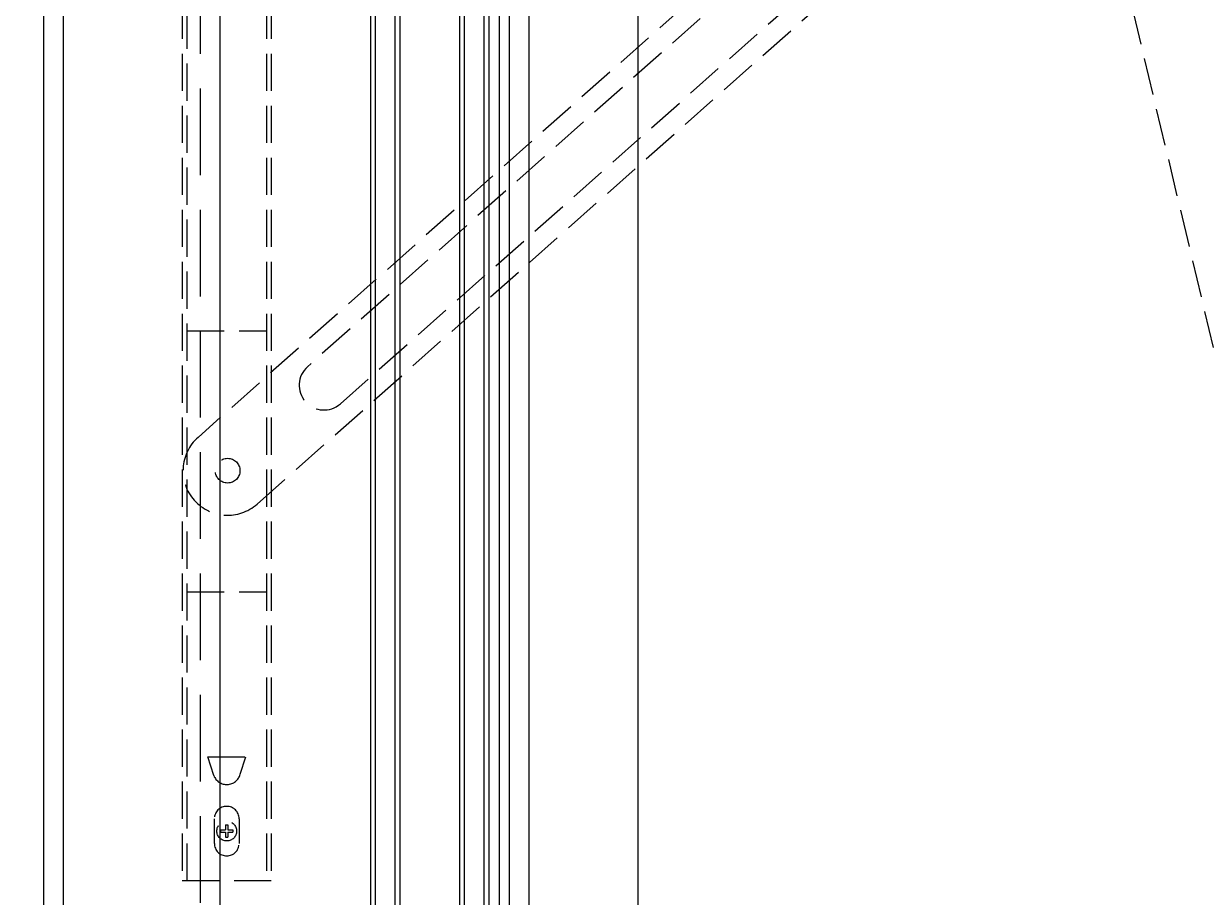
# Model space of a CAD drawing. Extents: x 220580 to 2027826, y -309201 to 71987.
# Drawn here: x 344722.6 to 344961.4, y -163915.7 to -163739.3 of the extents above; entities that cross this region are included whole.
import ezdxf
from ezdxf.xclip import XClip

# ---------------------------------------------------------------- set-up
doc = ezdxf.new("R2010")
doc.units = 0
doc.linetypes.add('ZN-DASH', pattern=[0.35, 0.25, -0.1])
for name, color, linetype in [('!ZN1-填充-8', 8, 'Continuous'), ('!ZN1-标注-173', 173, 'Continuous'), ('!ZN3-玻璃幕墙-4', 4, 'Continuous'), ('!ZN4-辅助材料-1', 1, 'Continuous'), ('!ZN5-钢材投影-40', 40, 'Continuous'), ('!ZN5-铝材投影-112', 112, 'Continuous'), ('!ZN6-虚线-8', 8, 'ZN-DASH'), ('4玻璃幕墙', 4, 'Continuous')]:
    doc.layers.add(name, color=color, linetype=linetype)

# ---------------------------------------------------------------- blocks, each defined once
blk = doc.blocks.new('*U261')
at = {"layer": '!ZN1-填充-8'}
for p, q in [((0, 23), (511.5, 23)), ((0, 19), (511.5, 19)), ((0, 5), (511.5, 5)), ((0, 1), (511.5, 1))]:
    blk.add_line(p, q, dxfattribs=at)
at = {"layer": '!ZN3-玻璃幕墙-4'}
for points in [[(511.5, 24), (1, 24), (0, 23), (0, 19), (1, 18), (511.5, 18)], [(511.5, 6), (1, 6), (0, 5), (0, 1), (1, 0), (511.5, 0)]]:
    blk.add_lwpolyline(points, dxfattribs=at)
blk = doc.blocks.new('风撑')
at = {"layer": '!ZN4-辅助材料-1', "linetype": 'ZN-DASH', "ltscale": 30}
for p, q in [((-9, 356), (-9, 0)), ((-8, 0), (-8, 356)), ((8, 356), (8, 0)), ((9, 356), (9, 0)), ((-8, 111.01), (8, 111.01)), ((-8, 58.32), (8, 58.32)), ((-3.85, 25), (3.85, 25)), ((-2.62, 21.2), (-3.85, 25)), ((2.71, 21.47), (3.85, 25)), ((-1.25, 10.25), (-1.25, 9.75)), ((-1.25, 10.25), (-0.25, 10.25)), ((-1.25, 9.75), (-0.25, 9.75)), ((-0.25, 11.25), (0.25, 11.25)), ((-0.25, 11.25), (-0.25, 10.25)), ((-0.25, 9.75), (-0.25, 8.75)), ((0.25, 11.25), (0.25, 10.25)), ((0.25, 10.25), (1.25, 10.25)), ((0.25, 9.75), (1.25, 9.75)), ((0.25, 9.75), (0.25, 8.75)), ((1.25, 10.25), (1.25, 9.75)), ((-0.25, 8.75), (0.25, 8.75)), ((-9, 0), (9, 0))]:
    blk.add_line(p, q, dxfattribs=at)
blk.add_lwpolyline([(187.26, 260.83), (-5.8, 89.52, 1), (6.15, 76.06), (192, 240.97)], format="xyb", dxfattribs=at)
for points in [[(22.94, 96.31), (180.77, 236.35, 1), (174.13, 243.83), (16.3, 103.79, 1)], [(-2.5, 12.5, -1), (2.5, 12.5), (2.5, 7.5, -1), (-2.5, 7.5)]]:
    blk.add_lwpolyline(points, format="xyb", close=True, dxfattribs=at)
for centre, radius in [((0.17, 82.79), 2.5), ((0, 10), 2)]:
    blk.add_circle(centre, radius, dxfattribs=at)
blk.add_arc((0, 22.2), 2.8, 200.9379, 344.9379, dxfattribs=at)
blk = doc.blocks.new('20201207134444修')
at = {"layer": '!ZN1-填充-8', "linetype": 'ZN-DASH', "ltscale": 30}
blk.add_line((-109.14, 446.32), (-5.92, 14.01), dxfattribs=at)
blk = doc.blocks.new('20200306093546', base_point=(29869.44, 42689.6))
at = {"layer": '!ZN1-填充-8'}
h = blk.add_hatch(dxfattribs=at)
h.set_pattern_fill('ANSI36', color=256, angle=-270, style=0)
h.set_pattern_definition([(135, (29867.4445, 42689.1023), (-3.086963, 0.841899), [3.96875, -0.79375, 0, -0.79375])])
edge = h.paths.add_edge_path()
edge.add_line((29867.44, 42689.1), (29867.44, 42693.6))
edge.add_arc((29867.94, 42689.1), 0.5, 90, 180, ccw=False)
edge.add_line((29867.94, 42689.6), (29870.94, 42689.6))
edge.add_arc((29870.94, 42690.1), 0.5, 270, 360)
edge.add_line((29871.44, 42690.1), (29871.44, 42693.1))
edge.add_arc((29871.94, 42693.1), 0.5, 89.9986, 179.9986, ccw=False)
edge.add_arc((29868.27, -498209.81), 540903.41, 89.9996103, 90.000087)
blk = doc.blocks.new('A$C127fa938')
at = {"layer": '!ZN5-铝材投影-112'}
for p, q in [((-30, 497.5), (-30, 50.5)), ((-26, 497.5), (-26, 50.5)), ((62, 497.5), (62, -17.5))]:
    blk.add_line(p, q, dxfattribs=at)
blk.add_lwpolyline([(64, 497.5), (64, -17.5), (59.7, -17.5)], dxfattribs=at)
at = {"layer": '!ZN1-标注-173', "ltscale": 15, "rotation": 90}
blk.add_blockref('20200306093546', (-31, 2), dxfattribs=at)
at = {"layer": '!ZN3-玻璃幕墙-4', "rotation": 90}
blk.add_blockref('*U261', (60, -14), dxfattribs=at)
at = {"ltscale": 30}
blk.add_blockref('20201207134444修', (250.15, 51.18), dxfattribs=at)
blk.add_blockref('风撑', (7, 117))
blk = doc.blocks.new('20250829153746')
at = {"layer": '!ZN5-钢材投影-40', "ltscale": 0.3}
blk.add_line((415.54, 1847.5), (415.54, 1080.16), dxfattribs=at)
at = {"layer": '!ZN5-铝材投影-112'}
for p, q in [((477.94, 1847.5), (477.94, 1302)), ((499.94, 1847.5), (499.94, 1302))]:
    blk.add_line(p, q, dxfattribs=at)
at = {"layer": '!ZN6-虚线-8', "color": 8, "linetype": 'ZN-DASH', "ltscale": 70}
blk.add_line((411.6, 1847.5), (411.6, 1080.16), dxfattribs=at)
at = {"layer": '4玻璃幕墙', "ltscale": 50}
blk.add_blockref('A$C127fa938', (409.94, 1350), dxfattribs=at)

msp = doc.modelspace()

# ---------------------------------------------------------------- block references
at = {"ltscale": 30}
ref = msp.add_blockref('20250829153746', (344346.69, -165379.35), dxfattribs=at)
XClip(ref).set_block_clipping_path([(-6706.9425857681, -2293.6337352093), (3746.9317506557, 16818.2785192617)])

doc.saveas('drawing.dxf')
